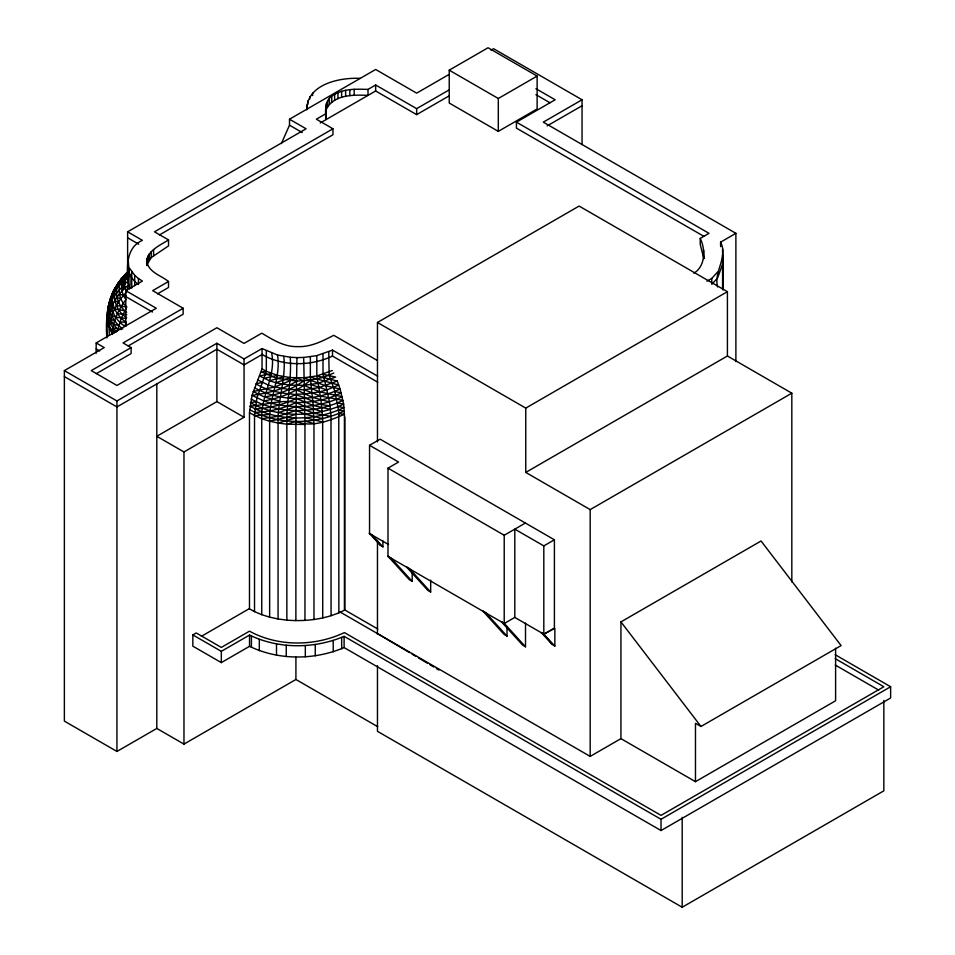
<?xml version="1.0" encoding="UTF-8"?>
<svg xmlns="http://www.w3.org/2000/svg" width="955" height="955" viewBox="0 0 955 955"><rect width="100%" height="100%" fill="white"/><g stroke="black" fill="none" stroke-linecap="round" stroke-linejoin="round"><path stroke-width="1.43" d="M306.83 109.789C306.758 84.052 339.825 77.367 360.262 78.358M262.04 348.551L262.04 368.893L266.338 371.292L277.523 375.375L290.272 377.595L303.69 377.798L316.821 375.96L323.268 377.38L337.258 381.081L340.064 388.995L343.621 404.025L344.421 414.291L344.421 610.233C326.753 619.15 306.424 621.717 286.858 620.141L286.858 424.199C286.44 401.78 291.776 379.696 290.272 357.254L277.523 355.033L262.04 348.551L244.05 358.937L216.892 343.251L116.94 400.957L64.367 370.612L64.367 721.109L116.94 751.454L156.811 728.438L183.969 744.112L295.919 679.483L377.75 726.719M290.272 357.254L296.957 357.612L295.895 421.358L295.883 620.619M377.714 376.21L332.507 350.103L316.821 355.618L303.69 357.457L304.955 421.143L304.967 620.416M286.858 620.141L278.06 618.971L278.06 423.029C277.38 400.527 286.333 378.968 283.766 356.382M278.06 618.971L269.644 617.145L269.644 421.203C268.713 398.581 281.14 377.798 277.523 355.033M269.644 617.145L261.754 614.686L261.754 418.744C260.608 395.979 276.293 376.198 271.686 353.207M261.754 614.686L254.519 611.63L254.519 415.688L256.895 398.044L266.338 371.292L266.338 350.951M254.519 611.63L249.482 608.824L249.482 412.87L252.025 395.322L262.04 368.893M112.451 333.355C112.821 320.904 118.659 309.313 125.965 299.512C119.184 291.06 121.034 278.275 128.65 271.089M109.371 335.277C107.843 319.101 115.507 303.606 126.454 292.135C123.565 286.011 124.317 278.538 128.257 273.058M106.924 337.915C104.644 314.47 109.789 289.389 127.087 272.509C116.415 283.337 108.178 297.674 107.581 313.133L108.524 310.459M127.624 272.103L127.624 231.814L142.391 240.35C124.735 248.181 127.099 269.203 128.292 285.139C113.323 297.303 104.656 316.523 107.533 335.897M107.724 309.826C106.829 317.931 110.72 325.87 116.295 331.576M107.414 314.482L107.533 323.984L112.415 334.465M128.639 271.65C113.251 285.115 98.89 312.201 117.775 329.033L121.369 329.499M128.328 256.835C127.803 267.507 131.289 277.941 129.594 288.899L127.875 281.307L128.328 277.475C122.216 281.952 116.749 287.419 112.893 293.973C110.219 305.206 117.286 316.021 126.12 322.36L124.83 326.121C110.076 317.299 105.456 295.274 119.208 283.396M126.681 317.74C113.072 309.265 109.825 288.756 122.515 278.06M128.328 262.816C126.287 271.387 131.683 279.648 138.427 284.483L138.427 278.502L134.703 275.327L129.594 268.271M146.915 265.478C144.253 251.917 159.485 245.686 168.534 239.92L154.495 231.814L332.961 128.782L332.961 134.762L159.628 234.835M117.346 331.373L121.237 318.206L126.215 308.334M325.858 105.635L326.085 119.59C325.046 110.434 324.581 98.747 334.62 94.342C344.719 88.529 356.8 89.042 368.009 89.412L375.649 84.995L416.643 108.655L448.707 90.152M325.858 111.604L326.431 103.128M114.218 333.056L107.533 323.984C106.399 314.326 107.772 304.156 112.272 295.572M126.812 290.738L128.292 285.139M113.788 293.042L114.755 290.022L113.06 291.979M126.621 312.369C117.298 305.325 113.561 292.063 119.256 281.582M128.841 272.091C116.331 279.361 116.116 298.127 126.931 307.092L116.403 305.54M122.097 291.203L124.616 284.053L127.875 281.307L127.875 260.679M147.201 264.296L151.248 257.54L168.534 245.901L168.534 239.92M703.871 236.339L516.428 128.125L516.428 122.145L709.004 233.33L700.23 238.404C705.685 249.47 705.447 266.194 693.939 273.166M717.563 286.966C713.612 271.256 728.307 257.384 720.607 242.152L735.887 233.33L735.887 361.599M109.944 300.156L110.768 298.091M122.753 328.95C115.364 323.351 109.431 314.959 109.324 305.409L114.206 295.871L124.616 284.053M281.331 143.62L289.508 125.189L289.508 119.208L375.649 69.476L416.643 93.148L448.707 74.633M326.431 109.097C333.892 94.354 353.947 94.76 368.009 95.381L368.009 89.412M121.619 286.894L128.137 275.792M120.473 281.57L121.416 279.767M108.918 303.332L110.04 301.267M109.61 304.502L108.166 306.555L108.273 308.668L112.977 312.381M128.603 271.351L126.084 274.252L126.526 275.959L118.599 283.468M128.292 274.001L126.526 275.959L128.615 274.455M706.915 281.2L711.785 278.382L717.563 272.056M711.785 284.363L717.563 278.024L723.019 263.162L722.589 254.901M121.273 279.003L127.827 273.154L124.95 274.777M254.436 387.718C280.34 402.103 313.574 401.673 340.064 388.995L325.798 385.808L310.423 380.233L296.826 381.069C283.36 389.652 267.615 393.126 252.025 395.322L263.735 400.933C280.71 398.151 297.268 391.466 310.423 380.233L323.268 377.38L333.808 373.023M326.085 113.609L316.392 119.22L332.961 128.782M127.624 231.814L306.089 128.782L289.508 119.208M320.247 122.956L375.649 90.976L416.643 114.636L448.707 96.121M449.232 70.169L488.053 47.75L537.128 76.078L537.128 108.954L498.307 131.372L449.232 103.033L449.232 70.169L498.307 98.496L537.128 76.078M491.037 50.197L493.592 48.717L582.049 99.774L582.049 144.527M125.797 326.455L125.797 290.654L142.391 281.068L138.427 278.502M146.915 260.703C147.595 272.044 161.24 275.506 168.522 281.498L152.669 290.654L183.145 308.25L183.145 314.231L128.173 345.961M157.551 293.818L168.522 287.479L168.522 281.498M96.18 353.278L96.18 342.94L156.274 308.25L125.797 290.654M64.367 370.612L104.238 347.596L96.18 342.94M183.145 308.25L123.064 342.94L131.122 347.596L131.122 353.565L96.395 373.62M516.428 122.145L555.165 99.774L535.922 88.672M131.122 347.596L91.25 370.612L116.94 385.45L216.892 327.732L244.05 343.418L261.801 333.164C272.712 339.694 284.208 347.035 297.459 346.617C310.53 347.25 322.468 341.162 333.725 335.3L377.141 360.369M582.049 99.774L543.3 122.145L735.887 233.33M547.179 125.881L582.049 105.754M262.577 354.21L244.05 364.906L216.892 349.232L116.94 406.937L64.367 376.592M244.05 417.275L216.892 401.601L156.811 436.292L183.969 451.966L244.05 417.275L244.05 358.937M377.464 441.855L377.464 322.48L579.112 206.065L727.412 291.681L727.412 356L525.763 472.415L525.763 408.107L727.412 291.681M369.549 445.293L380.138 439.181L554.401 539.79L554.401 628.068L543.813 634.168L514.805 617.419L504.216 623.531L387.993 556.419L387.993 468.153L398.569 462.041L369.549 445.293L369.549 533.57L388.482 544.493M835.183 654.724L890.633 686.74L890.633 697.998L661.027 830.552L344.11 647.586C314.398 660.215 278.765 660.478 249.542 646.308L221.321 662.603L192.838 646.165L192.838 634.908L196.229 632.95L221.321 647.43L249.482 631.171C278.227 646.953 315.019 646.451 344.421 632.592L661.027 815.379L883.841 686.74L835.279 658.699M201.398 636.317L249.183 608.729M192.838 634.908L221.321 651.346L249.542 635.051C278.765 649.221 314.398 648.958 344.11 636.328L661.027 819.295L890.633 686.74M387.993 556.419L391.001 558.03L412.19 581.356L412.19 572.463M387.993 468.153L504.216 535.254L525.381 523.042M525.763 472.415L590.178 509.612L791.826 393.185L791.826 581.989M514.805 617.419L514.805 529.154L543.813 545.902L554.401 539.79M695.479 781.668L620.941 738.633L620.941 621.896L761.063 540.996L841.104 645.58L700.982 726.468L695.479 723.305L695.479 781.668L835.601 700.767L835.601 648.242M339.586 611.713L590.178 756.396L621.001 738.597M377.464 665.659L377.464 731.315L682.192 907.25L883.841 790.824L883.853 700.492M552.193 644.434L543.813 634.168L554.855 628.33L554.855 646.105L552.193 644.434L541.163 632.497L543.813 634.168L554.855 646.105M332.328 370.528L316.821 375.96L320.987 400.061L322.671 418.672L322.718 617.933M251.105 399.023C278.932 414.398 314.553 413.957 342.988 400.396L320.367 396.003L304.084 389.712L289.019 389.485L274.682 386.99L268.116 384.949L257.599 379.899M328.771 351.882L329.129 375.255L334.847 391.478L341.21 392.863C327.362 399.942 311.617 402.604 296.169 402.544C280.424 399.19 265.597 405.183 249.888 406.162C278.406 421.895 314.911 421.442 344.063 407.558L338.118 406.651C310.196 417.407 276.866 417.454 250.401 402.64L256.047 401.769M249.589 409.576C278.275 425.405 315.007 424.951 344.337 410.984L338.524 410.196L334.847 391.478M337.258 381.081L318.851 387.646L304.084 389.712M338.118 406.651L343.621 404.025L337.545 402.986M288.171 397.984L296.384 394.2L304.275 394.009L319.65 391.86L326.885 389.938L338.738 385.056L310.351 377.13L310.351 356.788M271.686 373.548L259.474 375.936L269.585 380.794L275.84 382.752L290.272 377.595M263.735 400.933C289.067 409.516 318.051 408.489 342.188 396.671L319.65 391.86L303.881 385.343L289.508 385.128L275.84 382.752M295.954 414.231L286.966 417.395L269.644 421.203L261.754 418.744L249.482 412.87M295.907 417.872L278.06 423.029L269.644 421.203M278.06 423.029L286.858 424.199L295.895 421.358C311.676 428.055 329.547 420.618 344.421 414.291L338.774 413.634L338.524 410.196M269.585 380.794L283.766 376.724M278.466 412.62L296.086 406.567L313.694 413.145L330.991 416.452L331.063 615.712M263.843 378.371L277.523 375.375M262.112 382.406L255.928 383.826C265.776 389.795 277.201 392.589 288.565 393.782C303.022 394.296 315.15 405.075 330.012 405.72L330.991 416.452M264.607 397.053C278.574 394.511 292.111 389.234 303.666 380.914L296.957 377.953L274.682 386.99L253.135 391.55L264.607 397.053L279.696 401.016M303.881 385.343L317.967 383.373L335.611 377.07L323.005 374.312L323.005 353.983M266.338 371.292L261.503 371.949L277.105 378.455L296.826 381.069M269.895 414.422L254.519 415.688M261.754 418.744L278.239 416.237L296.014 410.459L304.872 414.028L322.671 418.672M254.901 408.955C269.25 408.418 283.349 404.574 296.277 398.414L313.216 405.505L330.466 409.42M254.615 412.381C268.976 412.106 283.122 408.43 296.169 402.544L304.693 406.364L322.277 411.593M296.957 357.612L303.69 357.457M304.967 424.474L286.858 424.199M126.776 314.625L117.358 313.706M126.358 318.481L115.853 317.251L108.87 313.992M119.829 321.859L126.12 322.36M126.144 295.716L119.375 294.331M124.795 310.805L114.552 308.954L109.324 305.409M322.718 421.991L304.932 417.657M330.012 405.72L329.415 401.912L312.512 397.423L296.528 389.891M118.671 325.476L113.657 324.27L107.676 320.665L107.079 315.245L108.118 317.335L110.673 319.221L114.624 320.773M304.955 421.143L313.968 423.566L313.968 619.509M112.965 327.72L117.775 329.033M329.415 401.912L326.885 389.938L311.032 384.626L310.351 377.13M115.985 332.185L109.371 329.32M116.928 297.518L120.903 298.76M303.69 377.798L310.423 380.233M114.743 300.753L118.516 302.138M262.04 354.532C283.277 366.541 310.626 366.326 332.507 356.084L332.507 350.103M535.922 94.641L550.032 102.794M727.412 356L791.826 393.185M289.508 125.189L302.257 132.554M377.464 322.48L525.763 408.107M127.624 237.795L138.702 244.194M332.28 355.952L377.786 382.227M835.279 665.05L878.743 690.131M125.797 296.635L152.466 312.022M96.18 348.921L99.642 350.915M412.19 581.356L409.277 579.673L388.1 556.359M430.681 592.028L427.768 590.345L406.591 567.031L409.492 568.714L430.681 592.028L430.681 580.174M507.021 636.102L504.121 634.43L482.944 611.116L485.844 612.788L507.021 636.102L507.021 627.22M525.513 646.786L522.612 645.103L501.435 621.789L504.336 623.46L525.513 646.786L525.513 623.09M344.504 609.803L377.786 629.011M377.464 633.583L409.468 652.575M412.035 654.103L415.879 656.383M418.433 657.9L427.398 663.212M429.953 664.74L433.797 667.02M436.363 668.536L438.918 670.052M382.919 546.833L371.877 534.907L369.215 533.236L380.257 545.162L382.919 546.833L382.919 540.912M110.661 302.186L112.845 304.024M371.877 534.907L380.257 545.162M620.941 621.896L700.982 726.468M112.893 293.973L114.206 295.871M120.987 280.842L122.133 282.573M111.281 297.029L112.296 298.999M107.676 320.665L109.515 325.989M703.763 258.459L700.23 244.373L700.23 238.404M326.885 389.938L323.005 374.312M311.032 384.626L313.216 405.505L313.968 423.566M123.553 276.556L123.625 278.335M306.83 105.014L306.949 109.145M338.774 413.634L338.858 612.883M723.019 257.193L723.019 289.998M722.589 248.921L722.589 289.186M720.607 242.152L720.607 246.629M711.785 278.382L711.785 283.169M703.954 256.203L703.954 258.59M703.632 250.007L703.632 255.976M682.192 817.361L682.192 907.25M661.027 819.295L661.027 830.552M590.178 509.612L590.178 756.396M543.813 545.902L543.813 634.168M504.216 535.254L504.216 623.531M498.307 98.496L498.307 131.372M416.643 108.655L416.643 114.636M377.464 540.327L377.464 634.335M375.649 84.995L375.649 90.976M354.186 89.281L354.186 95.249M349.84 89.603L349.84 95.584M345.626 90.295L345.626 96.264M344.851 417.084L344.851 609.994M344.11 636.328L344.11 647.586M341.627 91.322L341.627 97.303M341.675 637.486L341.675 648.755M337.939 92.683L337.939 98.663M334.62 94.342L334.62 100.311M333.223 640.554L333.223 651.811M331.755 96.252L331.755 102.221M329.403 98.389L329.403 104.358M327.613 100.693L327.613 106.674M316.821 355.618L316.821 375.96M315.257 644.541L315.257 655.81M312.631 93.172L312.631 95.56M309.707 96.944L309.707 99.332M307.761 100.92L307.761 104.501M305.325 645.544L305.325 656.801M295.919 657.183L295.919 679.483M286.249 645.258L286.249 656.515M276.508 643.968L276.508 655.226M259.318 639.432L259.318 650.701M251.428 636.102L251.428 647.371M249.542 635.051L249.542 646.308M221.321 651.346L221.321 662.603M216.892 343.251L216.892 401.601M183.969 451.966L183.969 744.112M156.811 383.922L156.811 728.438M153.588 249.589L153.588 255.558M151.248 251.571L151.248 257.54M149.386 253.708L149.386 259.688M148.025 255.976L148.025 261.957M147.201 258.316L147.177 265.466M134.703 275.327L134.703 285.7M131.742 271.9L131.742 288.135M116.94 400.957L116.94 751.454"/></g></svg>
